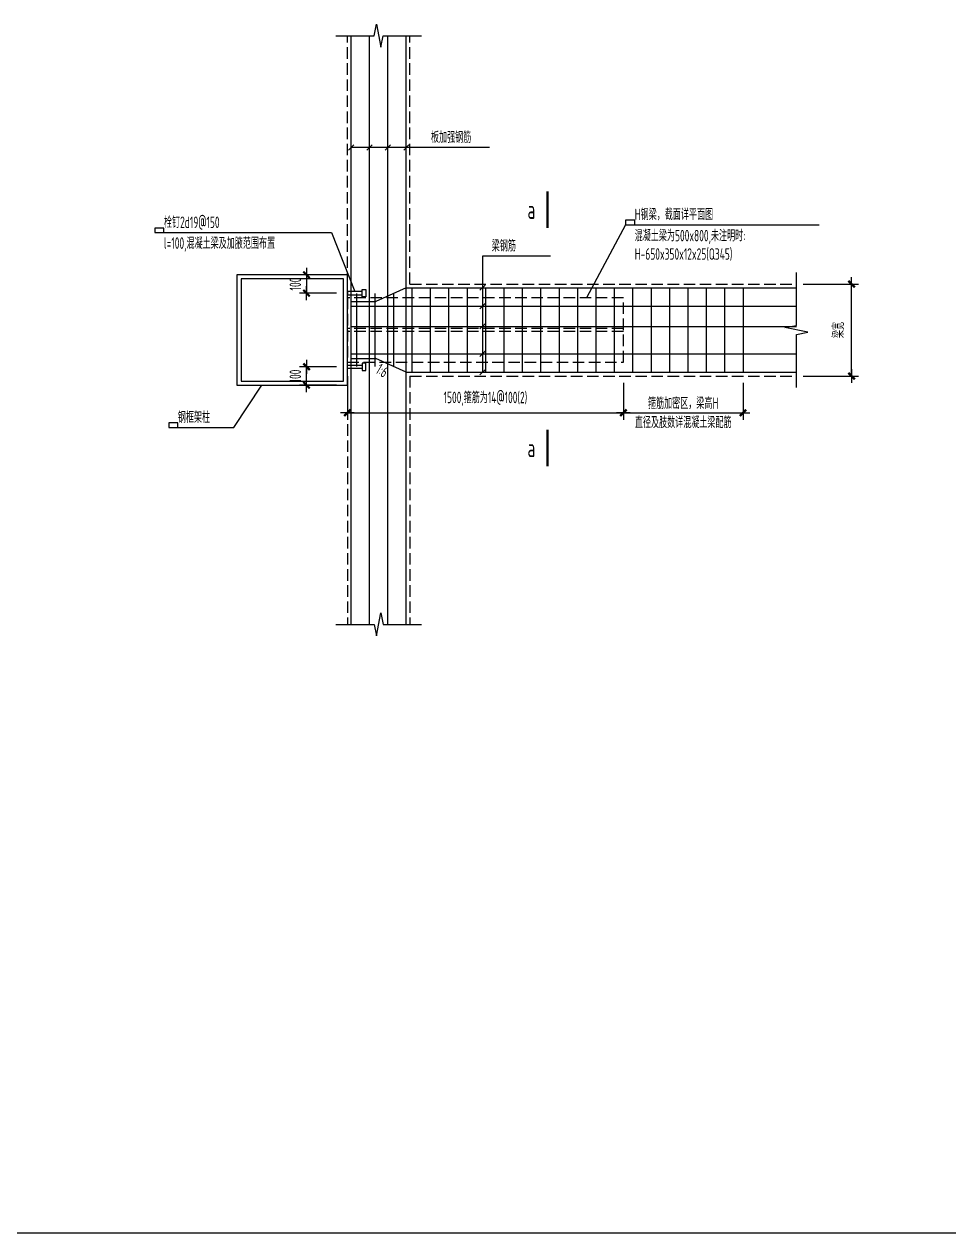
# Model space of a CAD drawing. Extents: x -469675 to 2400000, y -476501 to 2085364.
# Drawn here: x 598076 to 603101, y 385000 to 391570 of the extents above; entities that cross this region are included whole.
import ezdxf
from ezdxf.enums import TextEntityAlignment as Align

# ---------------------------------------------------------------- set-up
doc = ezdxf.new("R2010")
doc.units = 0
doc.header["$LTSCALE"] = 1000
doc.header["$MEASUREMENT"] = 0
doc.linetypes.add('DASH', pattern=[0.35, 0.25, -0.1])
doc.layers.get('0').update_dxf_attribs({"linetype": 'CONTINUOUS', "lineweight": 20})
doc.layers.get('Defpoints').update_dxf_attribs({"linetype": 'CONTINUOUS'})
for name, color, linetype in [('C-DETAIL', 3, 'CONTINUOUS'), ('C-DETAIL_DIM', 3, 'CONTINUOUS'), ('C-DETAIL_REIN', 40, 'CONTINUOUS'), ('C-DETAIL_STEEL_CUT', 2, 'CONTINUOUS'), ('C-DETAIL_STEEL_PL', 4, 'CONTINUOUS'), ('C-DETAIL_STEEL_TEXT', 7, 'CONTINUOUS'), ('C-DETAIL_TEXT', 4, 'CONTINUOUS'), ('C-PLAN_SECMK', 4, 'CONTINUOUS')]:
    doc.layers.add(name, color=color, linetype=linetype)
doc.layers.add('C-注释', color=30, linetype='CONTINUOUS', plot=False)
doc.styles.add('DIM_FONT', font='gbxwxt.shx', dxfattribs={"width": 0.7, "bigfont": 'gbhzfs.shx'})
doc.styles.add('GBSTYLE', font='gbxwxt.shx', dxfattribs={"width": 0.7, "bigfont": 'gbhzfs.shx'})
doc.dimstyles.new('XB DIMN25', dxfattribs={"dimscale": 0.25, "dimtxt": 250, "dimasz": 1, "dimexe": 150, "dimexo": 150, "dimgap": 120, "dimtad": 1, "dimdec": 0, "dimzin": 0, "dimdsep": 46, "dimtxsty": 'DIM_FONT', "dimblk": '_dimx', "dimcen": 0.09, "dimclrd": 3, "dimclre": 3, "dimclrt": 7, "dimazin": 0, "dimtfac": 1, "dimtdec": 0, "dimtix": 1, "dimtmove": 2, "dimatfit": 3, "dimldrblk": '_dimx', "dimfxl": 0, "dimtolj": 1, "dimtzin": 0, "dimarcsym": 0})

# ---------------------------------------------------------------- blocks, each defined once
blk = doc.blocks.new('_dimx')
blk.add_line((-150, 0), (150, 0))
at = {"const_width": 50}
blk.add_lwpolyline([(-70, -70), (70, 70)], dxfattribs=at)
blk = doc.blocks.new('*D1423')
at = {"layer": 'C-DETAIL_DIM', "color": 3, "lineweight": -2, "ltscale": 0.1, "transparency": 16777216}
for p, q in [((602310.1, 390157.4), (602610.1, 390157.4)), ((602572.6, 389657.7), (602572.6, 390157.2)), ((602310.1, 389657.4), (602610.1, 389657.4))]:
    blk.add_line(p, q, dxfattribs=at)
at = {"layer": 'Defpoints', "color": 0, "ltscale": 0.1, "transparency": 16777216}
for p in [(602272.6, 390157.4), (602572.6, 390157.4), (602272.6, 389657.4)]:
    blk.add_point(p, dxfattribs=at)
at = {"layer": 'C-DETAIL_DIM', "color": 3, "lineweight": -2, "ltscale": 0.1, "transparency": 16777216, "xscale": 0.25, "yscale": 0.25, "zscale": 0.25}
for p, rotation in [((602572.6, 390157.4), 90), ((602572.6, 389657.4), 270)]:
    blk.add_blockref('_dimx', p, dxfattribs=dict(at, rotation=rotation))
at = {"layer": 'C-DETAIL_DIM', "color": 7, "ltscale": 0.1, "transparency": 16777216, "insert": (602500.8, 389907.4), "char_height": 62.5, "attachment_point": 5, "rotation": 90, "style": 'DIM_FONT'}
blk.add_mtext('\\A1;梁宽', dxfattribs=at)
blk = doc.blocks.new('*D1433')
at = {"layer": 'C-DETAIL_DIM', "color": 3, "lineweight": -2, "ltscale": 0.1, "transparency": 16777216}
for p, q in [((599832.6, 389619.9), (599832.6, 389419.9)), ((601332.6, 389619.9), (601332.6, 389419.9)), ((599832.9, 389457.4), (601332.4, 389457.4))]:
    blk.add_line(p, q, dxfattribs=at)
at = {"layer": 'Defpoints', "color": 0, "ltscale": 0.1, "transparency": 16777216}
for p in [(599832.6, 389657.4), (601332.6, 389657.4), (601332.6, 389457.4)]:
    blk.add_point(p, dxfattribs=at)
at = {"layer": 'C-DETAIL_DIM', "color": 3, "lineweight": -2, "ltscale": 0.1, "transparency": 16777216, "xscale": 0.25, "yscale": 0.25, "zscale": 0.25, "rotation": 180}
blk.add_blockref('_dimx', (599832.6, 389457.4), dxfattribs=at)
at = {"layer": 'C-DETAIL_DIM', "color": 3, "lineweight": -2, "ltscale": 0.1, "transparency": 16777216, "xscale": 0.25, "yscale": 0.25, "zscale": 0.25}
blk.add_blockref('_dimx', (601332.6, 389457.4), dxfattribs=at)
at = {"layer": 'C-DETAIL_DIM', "color": 7, "ltscale": 0.1, "transparency": 16777216, "insert": (600582.6, 389533.5), "char_height": 62.5, "attachment_point": 5, "style": 'DIM_FONT'}
blk.add_mtext('\\A1;1500,箍筋为14@100(2)', dxfattribs=at)
blk = doc.blocks.new('*D1434')
at = {"layer": 'C-DETAIL_DIM', "color": 3, "lineweight": -2, "ltscale": 0.1, "transparency": 16777216}
for p, q in [((601332.6, 389619.9), (601332.6, 389419.9)), ((601982.6, 389619.9), (601982.6, 389419.9)), ((601332.9, 389457.4), (601982.4, 389457.4))]:
    blk.add_line(p, q, dxfattribs=at)
at = {"layer": 'Defpoints', "color": 0, "ltscale": 0.1, "transparency": 16777216}
for p in [(601332.6, 389657.4), (601982.6, 389657.4), (601982.6, 389457.4)]:
    blk.add_point(p, dxfattribs=at)
at = {"layer": 'C-DETAIL_DIM', "color": 3, "lineweight": -2, "ltscale": 0.1, "transparency": 16777216, "xscale": 0.25, "yscale": 0.25, "zscale": 0.25, "rotation": 180}
blk.add_blockref('_dimx', (601332.6, 389457.4), dxfattribs=at)
at = {"layer": 'C-DETAIL_DIM', "color": 3, "lineweight": -2, "ltscale": 0.1, "transparency": 16777216, "xscale": 0.25, "yscale": 0.25, "zscale": 0.25}
blk.add_blockref('_dimx', (601982.6, 389457.4), dxfattribs=at)
at = {"layer": 'C-DETAIL_DIM', "color": 7, "ltscale": 0.1, "transparency": 16777216, "insert": (601657.6, 389457.4), "char_height": 62.5, "attachment_point": 5, "style": 'DIM_FONT'}
blk.add_mtext('\\A1;箍筋加密区，梁高H\\P直径及肢数详混凝土梁配筋', dxfattribs=at)
blk = doc.blocks.new('剖面号')
at = {"layer": 'C-PLAN_SECMK', "color": 3, "const_width": 50, "flags": 128}
blk.add_lwpolyline([(400, 0), (-400, 0)], dxfattribs=at)
at = {"layer": 'C-PLAN_SECMK', "style": 'GBSTYLE', "width": 0.7}
blk.add_attdef('剖面号', text='', height=400, rotation=360, dxfattribs=at).set_placement((0, 350), align=Align.MIDDLE_CENTER)
blk = doc.blocks.new('*D1442')
at = {"layer": 'C-DETAIL_DIM', "color": 3, "lineweight": -2, "ltscale": 0.1, "transparency": 16777216}
for p, q in [((599773.1, 390207.4), (599573.1, 390207.4)), ((599610.6, 390207.7), (599610.6, 390207.9)), ((599610.6, 390207.4), (599610.6, 390107.4)), ((599773.1, 390107.4), (599573.1, 390107.4)), ((599610.6, 390107.2), (599610.6, 390106.9))]:
    blk.add_line(p, q, dxfattribs=at)
at = {"layer": 'Defpoints', "color": 0, "ltscale": 0.1, "transparency": 16777216}
for p in [(599810.6, 390207.4), (599610.6, 390107.4), (599810.6, 390107.4)]:
    blk.add_point(p, dxfattribs=at)
at = {"layer": 'C-DETAIL_DIM', "color": 3, "lineweight": -2, "ltscale": 0.1, "transparency": 16777216, "xscale": 0.25, "yscale": 0.25, "zscale": 0.25}
for p, rotation in [((599610.6, 390207.4), 270), ((599610.6, 390107.4), 90)]:
    blk.add_blockref('_dimx', p, dxfattribs=dict(at, rotation=rotation))
at = {"layer": 'C-DETAIL_DIM', "color": 7, "ltscale": 0.1, "transparency": 16777216, "insert": (599549.4, 390157.4), "char_height": 62.5, "attachment_point": 5, "rotation": 90, "style": 'DIM_FONT'}
blk.add_mtext('\\A1;100', dxfattribs=at)
blk = doc.blocks.new('*D1443')
at = {"layer": 'C-DETAIL_DIM', "color": 3, "lineweight": -2, "ltscale": 0.1, "transparency": 16777216}
for p, q in [((599773.1, 389707.4), (599573.1, 389707.4)), ((599610.6, 389707.7), (599610.6, 389707.9)), ((599610.6, 389607.4), (599610.6, 389707.4)), ((599773.1, 389607.4), (599573.1, 389607.4)), ((599610.6, 389607.2), (599610.6, 389606.9))]:
    blk.add_line(p, q, dxfattribs=at)
at = {"layer": 'Defpoints', "color": 0, "ltscale": 0.1, "transparency": 16777216}
for p in [(599610.6, 389707.4), (599810.6, 389707.4), (599810.6, 389607.4)]:
    blk.add_point(p, dxfattribs=at)
at = {"layer": 'C-DETAIL_DIM', "color": 3, "lineweight": -2, "ltscale": 0.1, "transparency": 16777216, "xscale": 0.25, "yscale": 0.25, "zscale": 0.25}
for p, rotation in [((599610.6, 389707.4), 270), ((599610.6, 389607.4), 90)]:
    blk.add_blockref('_dimx', p, dxfattribs=dict(at, rotation=rotation))
at = {"layer": 'C-DETAIL_DIM', "color": 7, "ltscale": 0.1, "transparency": 16777216, "insert": (599549.4, 389657.4), "char_height": 62.5, "attachment_point": 5, "rotation": 90, "style": 'DIM_FONT'}
blk.add_mtext('\\A1;100', dxfattribs=at)

msp = doc.modelspace()

# ---------------------------------------------------------------- linework, layer by layer
at = {"layer": 'C-DETAIL', "linetype": 'DASH', "ltscale": 0.25}
for p, q in [((599832.6183, 390157.4365), (599832.6183, 391507.4365)), ((600172.6183, 390157.4365), (600172.6183, 391507.4365)), ((600172.6183, 390157.4365), (602272.6183, 390157.4365)), ((599832.6183, 389657.4365), (599832.6183, 388307.4365)), ((600172.6183, 389657.4365), (602272.6183, 389657.4365)), ((600172.6183, 389657.4365), (600172.6183, 388307.4365))]:
    msp.add_line(p, q, dxfattribs=at)
at = {"layer": 'C-DETAIL', "color": 1, "ltscale": 0.25}
for points in [[(599770.1183, 391507.4365), (599977.6183, 391507.4365), (599990.1183, 391569.9365), (600015.1183, 391444.9365), (600027.6183, 391507.4365), (600235.1183, 391507.4365)], [(602272.6183, 389594.9365), (602272.6183, 389882.7858), (602335.1183, 389895.2858), (602210.1183, 389920.2858), (602272.6183, 389932.7858), (602272.6183, 390219.9365)], [(599770.1183, 388307.4365), (599977.6183, 388307.4365), (599990.1183, 388244.9365), (600015.1183, 388369.9365), (600027.6183, 388307.4365), (600235.1183, 388307.4365)]]:
    msp.add_lwpolyline(points, dxfattribs=at)
at = {"layer": 'C-DETAIL_REIN', "ltscale": 0.25}
for p, q in [((599852.6183, 388307.4365), (599852.6183, 391507.4365)), ((599952.6183, 388307.4365), (599952.6183, 391507.4365)), ((600052.6183, 388307.4365), (600052.6183, 391507.4365)), ((600152.6183, 388307.4365), (600152.6183, 391507.4365)), ((600152.6183, 390137.4365), (599987.7904, 390062.4365)), ((600152.6183, 390137.4365), (602272.6183, 390137.4365)), ((600182.6183, 390137.4365), (600182.6183, 389677.4365)), ((600282.6183, 390137.4365), (600282.6183, 389677.4365)), ((600382.6183, 390137.4365), (600382.6183, 389677.4365)), ((600482.6183, 390137.4365), (600482.6183, 389677.4365)), ((600582.6183, 390137.4365), (600582.6183, 389677.4365)), ((600682.6183, 390137.4365), (600682.6183, 389677.4365)), ((600782.6183, 390137.4365), (600782.6183, 389677.4365)), ((600882.6183, 390137.4365), (600882.6183, 389677.4365)), ((600982.6183, 390137.4365), (600982.6183, 389677.4365)), ((601082.6183, 390137.4365), (601082.6183, 389677.4365)), ((601182.6183, 390137.4365), (601182.6183, 389677.4365)), ((601282.6183, 390137.4365), (601282.6183, 389677.4365)), ((601382.6183, 390137.4365), (601382.6183, 389677.4365)), ((601482.6183, 390137.4365), (601482.6183, 389677.4365)), ((601582.6183, 390137.4365), (601582.6183, 389677.4365)), ((601682.6183, 390137.4365), (601682.6183, 389677.4365)), ((601782.6183, 390137.4365), (601782.6183, 389677.4365)), ((601882.6183, 390137.4365), (601882.6183, 389677.4365)), ((601982.6183, 390137.4365), (601982.6183, 389677.4365)), ((599852.6183, 390062.4365), (599987.7904, 390062.4365)), ((599882.6183, 390105.5851), (599882.6183, 389709.2879)), ((599982.6183, 390105.5851), (599982.6183, 389709.2879)), ((600082.6183, 390105.5851), (600082.6183, 389709.2879)), ((599852.6183, 390037.4365), (602272.6183, 390037.4365)), ((599852.6183, 389927.4365), (602272.6183, 389927.4365)), ((599852.6183, 389777.4365), (602272.6183, 389777.4365)), ((599852.6183, 389752.4365), (599987.7904, 389752.4365)), ((600152.6183, 389677.4365), (599987.7904, 389752.4365)), ((600152.6183, 389677.4365), (602272.6183, 389677.4365))]:
    msp.add_line(p, q, dxfattribs=at)
at = {"layer": 'C-DETAIL_STEEL_CUT'}
for points in [[(599232.6183, 389607.4365), (599832.6183, 389607.4365), (599832.6183, 390207.4365), (599232.6183, 390207.4365)], [(599254.6183, 389629.4365), (599810.6183, 389629.4365), (599810.6183, 390185.4365), (599254.6183, 390185.4365)]]:
    msp.add_lwpolyline(points, close=True, dxfattribs=at)
at = {"layer": 'C-DETAIL_STEEL_PL', "ltscale": 0.1}
for points in [[(599932.6183, 390127.4365), (599932.6183, 390087.4365), (599912.6183, 390087.4365), (599912.6183, 390127.4365)], [(599832.6183, 390116.9365), (599832.6183, 390097.9365), (599912.6183, 390097.9365), (599912.6183, 390116.9365)], [(599832.6183, 389697.9365), (599832.6183, 389716.9365), (599912.6183, 389716.9365), (599912.6183, 389697.9365)], [(599932.6183, 389687.4365), (599932.6183, 389727.4365), (599912.6183, 389727.4365), (599912.6183, 389687.4365)]]:
    msp.add_lwpolyline(points, close=True, dxfattribs=at)
at = {"layer": 'C-DETAIL_STEEL_TEXT', "color": 3}
for p, q in [((601344.0996, 390479.5754), (601132.5897, 390082.4365)), ((601344.0996, 390479.5754), (602396.7851, 390479.5754)), ((598785.8263, 390436.7461), (599746.9891, 390436.7461)), ((599746.9891, 390436.7461), (599872.6183, 390116.9365)), ((599215.7978, 389377.0608), (599367.1894, 389607.4365)), ((598861.4083, 389377.0608), (599215.7978, 389377.0608))]:
    msp.add_line(p, q, dxfattribs=at)
at = {"layer": 'C-DETAIL_TEXT', "ltscale": 0.25}
for p, q in [((599838.4762, 390885.1265), (599866.7605, 390913.4108)), ((599938.4762, 390885.1265), (599966.7605, 390913.4108)), ((600038.4762, 390885.1265), (600066.7605, 390913.4108)), ((600138.4762, 390885.1265), (600166.7605, 390913.4108)), ((600605.7173, 390899.2687), (599852.6183, 390899.2687)), ((600935.9771, 390309.1883), (600567.2522, 390309.1883)), ((600553.1101, 390123.2944), (600581.3944, 390151.5786)), ((600553.1101, 390023.2944), (600581.3944, 390051.5786)), ((600553.1101, 389913.2944), (600581.3944, 389941.5786)), ((600553.1101, 389763.2944), (600581.3944, 389791.5786)), ((600553.1101, 389663.2944), (600581.3944, 389691.5786))]:
    msp.add_line(p, q, dxfattribs=at)
at = {"layer": 'C-DETAIL_TEXT'}
msp.add_line((600567.2522, 390309.1883), (600567.2522, 389677.4365), dxfattribs=at)
at = {"layer": 'C-DETAIL_TEXT', "linetype": 'DASH', "ltscale": 0.25}
for p, q in [((601332.6183, 389915.4365), (599832.6183, 389915.4365)), ((601332.6183, 389899.4365), (599832.6183, 389899.4365))]:
    msp.add_line(p, q, dxfattribs=at)
msp.add_lwpolyline([(599832.6183, 389732.4365), (601332.6183, 389732.4365), (601332.6183, 390082.4365), (599832.6183, 390082.4365)], close=True, dxfattribs=at)
at = {"layer": 'C-注释', "ltscale": 0.25}
msp.add_line((580000, 385000), (618000, 385000), dxfattribs=at)
at = {"layer": 'C-注释'}
for points in [[(598835.8263, 390461.7461), (598785.8263, 390461.7461), (598785.8263, 390436.7461), (598835.8263, 390436.7461)], [(601394.0996, 390504.5754), (601344.0996, 390504.5754), (601344.0996, 390479.5754), (601394.0996, 390479.5754)], [(598911.4083, 389402.0608), (598861.4083, 389402.0608), (598861.4083, 389377.0608), (598911.4083, 389377.0608)]]:
    msp.add_lwpolyline(points, close=True, dxfattribs=at)

# ---------------------------------------------------------------- block references
at = {"layer": 'C-PLAN_SECMK', "ltscale": 100}
ref = msp.add_blockref('剖面号', (600919.9131, 390561.5911), dxfattribs=dict(at, xscale=0.25, yscale=0.25, zscale=0.25, rotation=90))
ref.add_attrib('剖面号', 'a', dxfattribs={"height": 100, "style": 'GBSTYLE', "width": 0.7}).set_placement((600832.4131, 390561.5911), align=Align.MIDDLE_CENTER)
ref = msp.add_blockref('剖面号', (600919.9131, 389266.6631), dxfattribs=dict(at, xscale=0.25, yscale=0.25, zscale=0.25, rotation=90))
ref.add_attrib('剖面号', 'a', dxfattribs={"height": 100, "style": 'GBSTYLE', "width": 0.7}).set_placement((600832.4131, 389266.6631), align=Align.MIDDLE_CENTER)

# ---------------------------------------------------------------- texts
at = {"layer": 'C-DETAIL_STEEL_TEXT', "style": 'GBSTYLE', "width": 0.7}
for s, rotation, p in [('栓钉2d19@150', 359.99999995, (598835.8263, 390461.7461)), ('H钢梁，截面详平面图', 359.99999995, (601394.0996, 390504.5754)), ('混凝土梁为500x800,未注明时:', 0.00000005, (601394.0996, 390389.4438)), ('l=100,混凝土梁及加腋范围布置', 0.00000005, (598835.8263, 390348.5882)), ('H-650x350x12x25(Q345)', 0.00000005, (601394.0996, 390289.4438)), ('1:6', 328.9572083, (599981.145, 389675.4859)), ('钢框架柱', 359.99999995, (598911.4083, 389402.0608))]:
    msp.add_text(s, height=62.5, rotation=rotation, dxfattribs=at).set_placement(p)
at = {"layer": 'C-DETAIL_TEXT', "ltscale": 0.25, "style": 'GBSTYLE', "width": 0.7}
for s, p in [('板加强钢筋', (600286.9924, 390924.2687)), ('梁钢筋', (600617.2522, 390334.1883))]:
    msp.add_text(s, height=62.5, rotation=359.99999995, dxfattribs=at).set_placement(p)

# ---------------------------------------------------------------- dimensions: what is measured, and where the dimension line sits
at = {"layer": 'C-DETAIL_DIM', "ltscale": 0.1}
for base, p1, p2, angle, picture, middle in [((599610.6183, 390107.4365), (599810.6183, 390207.4365), (599810.6183, 390107.4365), 270, '*D1442', (599549.3683, 390157.4365)), ((599610.6183, 389707.4365), (599810.6183, 389607.4365), (599810.6183, 389707.4365), 90, '*D1443', (599549.3683, 389657.4365))]:
    dim = msp.add_linear_dim(base=base, p1=p1, p2=p2, angle=angle, dimstyle='XB DIMN25', dxfattribs=at)
    dim.commit()
    dim.dimension.update_dxf_attribs({"geometry": picture, "text_midpoint": middle})
dim = msp.add_linear_dim(base=(602572.6183, 390157.4365), p1=(602272.6183, 389657.4365), p2=(602272.6183, 390157.4365), angle=90, text='梁宽', dimstyle='XB DIMN25', dxfattribs=at)
dim.commit()
dim.dimension.update_dxf_attribs({"geometry": '*D1423', "text_midpoint": (602500.842, 389907.4365)})
dim = msp.add_linear_dim(base=(601332.6183, 389457.4365), p1=(599832.6183, 389657.4365), p2=(601332.6183, 389657.4365), text='<>,箍筋为14@100(2)', dimstyle='XB DIMN25', dxfattribs=at)
dim.commit()
dim.dimension.update_dxf_attribs({"geometry": '*D1433', "text_midpoint": (600582.6183, 389533.5205)})
dim = msp.add_linear_dim(base=(601982.6183, 389457.4365), p1=(601332.6183, 389657.4365), p2=(601982.6183, 389657.4365), text='箍筋加密区，梁高H\\P直径及肢数详混凝土梁配筋', dimstyle='XB DIMN25', dxfattribs=at)
dim.commit()
dim.dimension.update_dxf_attribs({"geometry": '*D1434', "text_midpoint": (601657.6183, 389457.4365), "dimtype": 160})

doc.saveas('drawing.dxf')
